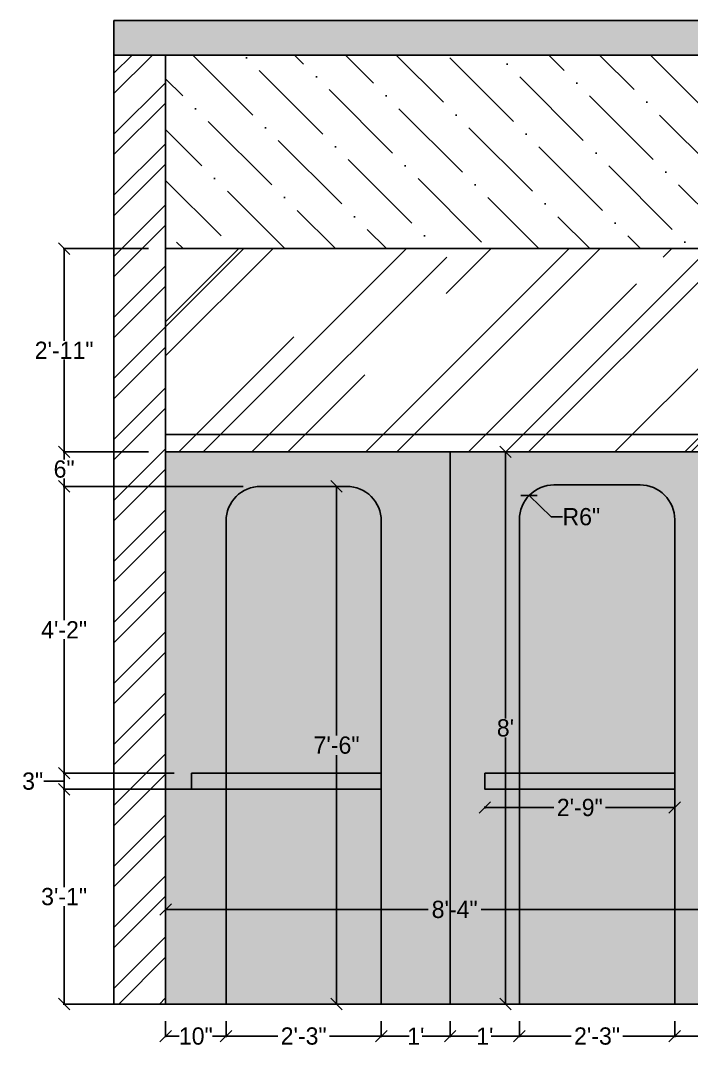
# Model space of a CAD drawing. Header units: inches. Extents: x 9636 to 21597, y -10243 to 557.
# Drawn here: x 18847.6 to 18964.2, y -3604.3 to -3425.8 of the extents above; entities that cross this region are included whole.
import ezdxf

# ---------------------------------------------------------------- set-up
doc = ezdxf.new("R2010")
doc.units = ezdxf.units.IN
doc.header["$MEASUREMENT"] = 0
doc.layers.add('IEL-HATCH-002', color=7, linetype='Continuous')
doc.styles.add('HEMI', font='stylu.ttf')
doc.styles.get("Standard").update_dxf_attribs({"font": 'arial.ttf'})
doc.dimstyles.get("Standard").update_dxf_attribs({"dimtxt": 0.18, "dimasz": 0.18, "dimexe": 0.18, "dimexo": 0.0625, "dimgap": 0.09, "dimtad": 0, "dimtih": 1, "dimtoh": 1, "dimdec": 0, "dimzin": 0, "dimdsep": 46, "dimlunit": 4, "dimtxsty": 'Standard', "dimcen": 0.09, "dimadec": 0, "dimazin": 0, "dimtfac": 1, "dimtdec": 0, "dimtofl": 0, "dimtmove": 0, "dimatfit": 3, "dimfxl": 1, "dimtolj": 1, "dimtzin": 0, "dimarcsym": 0})

# ---------------------------------------------------------------- blocks, each defined once
blk = doc.blocks.new('_Oblique')
at = {"color": 0, "linetype": 'ByBlock', "lineweight": -2}
blk.add_line((-0.5, -0.5), (0.5, 0.5), dxfattribs=at)
blk = doc.blocks.new('*D373')
at = {"color": 254, "lineweight": -2, "transparency": 16777216}
for p, q in [((18880.33, -3559.41), (18855.01, -3559.41)), ((18880.33, -3596.75), (18855.01, -3596.75))]:
    blk.add_line(p, q, dxfattribs=at)
at = {"color": 5, "lineweight": -2, "transparency": 16777216}
for p, q in [((18855.19, -3559.41), (18855.19, -3576.44)), ((18855.19, -3596.75), (18855.19, -3579.72))]:
    blk.add_line(p, q, dxfattribs=at)
at = {"layer": 'Defpoints', "color": 0, "transparency": 16777216}
for p in [(18855.19, -3559.41), (18883.33, -3559.41), (18883.33, -3596.75)]:
    blk.add_point(p, dxfattribs=at)
at = {"color": 5, "lineweight": -2, "transparency": 16777216, "xscale": 2, "yscale": 2, "zscale": 2}
for p, rotation in [((18855.19, -3559.41), 90), ((18855.19, -3596.75), 270)]:
    blk.add_blockref('_Oblique', p, dxfattribs=dict(at, rotation=rotation))
at = {"color": 5, "transparency": 16777216, "insert": (18855.19, -3578.08), "char_height": 3, "attachment_point": 5, "style": 'HEMI'}
blk.add_mtext('\\A1;3\'-1"', dxfattribs=at)
blk = doc.blocks.new('*D374')
at = {"color": 254, "lineweight": -2, "transparency": 16777216}
for p, q in [((18874.33, -3556.6), (18855.01, -3556.6)), ((18880.33, -3559.41), (18855.01, -3559.41))]:
    blk.add_line(p, q, dxfattribs=at)
at = {"color": 5, "lineweight": -2, "transparency": 16777216}
for p, q in [((18855.19, -3559.41), (18855.19, -3556.6)), ((18851.85, -3558.01), (18851.67, -3558.01)), ((18855.19, -3558.01), (18851.85, -3558.01))]:
    blk.add_line(p, q, dxfattribs=at)
at = {"layer": 'Defpoints', "color": 0, "transparency": 16777216}
for p in [(18855.19, -3556.6), (18877.33, -3556.6), (18883.33, -3559.41)]:
    blk.add_point(p, dxfattribs=at)
at = {"color": 5, "lineweight": -2, "transparency": 16777216, "xscale": 2, "yscale": 2, "zscale": 2}
for p, rotation in [((18855.19, -3556.6), 90), ((18855.19, -3559.41), 270)]:
    blk.add_blockref('_Oblique', p, dxfattribs=dict(at, rotation=rotation))
at = {"color": 5, "transparency": 16777216, "insert": (18849.72, -3558.01), "char_height": 3, "attachment_point": 5, "style": 'HEMI'}
blk.add_mtext('\\A1;3"', dxfattribs=at)
blk = doc.blocks.new('*D375')
at = {"color": 254, "lineweight": -2, "transparency": 16777216}
for p, q in [((18886.33, -3506.75), (18855.01, -3506.75)), ((18874.33, -3556.6), (18855.01, -3556.6))]:
    blk.add_line(p, q, dxfattribs=at)
at = {"color": 5, "lineweight": -2, "transparency": 16777216}
for p, q in [((18855.19, -3506.75), (18855.19, -3530.02)), ((18855.19, -3556.6), (18855.19, -3533.33))]:
    blk.add_line(p, q, dxfattribs=at)
at = {"layer": 'Defpoints', "color": 0, "transparency": 16777216}
for p in [(18855.19, -3506.75), (18889.33, -3506.75), (18877.33, -3556.6)]:
    blk.add_point(p, dxfattribs=at)
at = {"color": 5, "lineweight": -2, "transparency": 16777216, "xscale": 2, "yscale": 2, "zscale": 2}
for p, rotation in [((18855.19, -3506.75), 90), ((18855.19, -3556.6), 270)]:
    blk.add_blockref('_Oblique', p, dxfattribs=dict(at, rotation=rotation))
at = {"color": 5, "transparency": 16777216, "insert": (18855.19, -3531.68), "char_height": 3, "attachment_point": 5, "style": 'HEMI'}
blk.add_mtext('\\A1;4\'-2"', dxfattribs=at)
blk = doc.blocks.new('*D376')
at = {"color": 254, "lineweight": -2, "transparency": 16777216}
for p, q in [((18869.84, -3500.75), (18855.01, -3500.75)), ((18886.33, -3506.75), (18855.01, -3506.75))]:
    blk.add_line(p, q, dxfattribs=at)
at = {"color": 5, "lineweight": -2, "transparency": 16777216}
for p, q in [((18855.19, -3500.75), (18855.19, -3502.1)), ((18855.19, -3506.75), (18855.19, -3505.4))]:
    blk.add_line(p, q, dxfattribs=at)
at = {"layer": 'Defpoints', "color": 0, "transparency": 16777216}
for p in [(18855.19, -3500.75), (18872.84, -3500.75), (18889.33, -3506.75)]:
    blk.add_point(p, dxfattribs=at)
at = {"color": 5, "lineweight": -2, "transparency": 16777216, "xscale": 2, "yscale": 2, "zscale": 2}
for p, rotation in [((18855.19, -3500.75), 90), ((18855.19, -3506.75), 270)]:
    blk.add_blockref('_Oblique', p, dxfattribs=dict(at, rotation=rotation))
at = {"color": 5, "transparency": 16777216, "insert": (18855.19, -3503.75), "char_height": 3, "attachment_point": 5, "style": 'HEMI'}
blk.add_mtext('\\A1;6"', dxfattribs=at)
blk = doc.blocks.new('*D377')
at = {"color": 254, "lineweight": -2, "transparency": 16777216}
for p, q in [((18869.84, -3465.41), (18855.01, -3465.41)), ((18869.84, -3500.75), (18855.01, -3500.75))]:
    blk.add_line(p, q, dxfattribs=at)
at = {"color": 5, "lineweight": -2, "transparency": 16777216}
for p, q in [((18855.19, -3465.41), (18855.19, -3481.46)), ((18855.19, -3500.75), (18855.19, -3484.7))]:
    blk.add_line(p, q, dxfattribs=at)
at = {"layer": 'Defpoints', "color": 0, "transparency": 16777216}
for p in [(18855.19, -3465.41), (18872.84, -3465.41), (18872.84, -3500.75)]:
    blk.add_point(p, dxfattribs=at)
at = {"color": 5, "lineweight": -2, "transparency": 16777216, "xscale": 2, "yscale": 2, "zscale": 2}
for p, rotation in [((18855.19, -3465.41), 90), ((18855.19, -3500.75), 270)]:
    blk.add_blockref('_Oblique', p, dxfattribs=dict(at, rotation=rotation))
at = {"color": 5, "transparency": 16777216, "insert": (18855.19, -3483.08), "char_height": 3, "attachment_point": 5, "style": 'HEMI'}
blk.add_mtext('\\A1;2\'-11"', dxfattribs=at)
blk = doc.blocks.new('*D378')
at = {"color": 254, "lineweight": -2, "transparency": 16777216}
for p, q in [((18872.84, -3599.75), (18872.84, -3602.51)), ((18883.33, -3599.75), (18883.33, -3602.51))]:
    blk.add_line(p, q, dxfattribs=at)
at = {"color": 5, "lineweight": -2, "transparency": 16777216}
for p, q in [((18872.84, -3602.33), (18875.17, -3602.33)), ((18883.33, -3602.33), (18880.99, -3602.33))]:
    blk.add_line(p, q, dxfattribs=at)
at = {"layer": 'Defpoints', "color": 0, "transparency": 16777216}
for p in [(18872.84, -3596.75), (18883.33, -3596.75), (18883.33, -3602.33)]:
    blk.add_point(p, dxfattribs=at)
at = {"color": 5, "lineweight": -2, "transparency": 16777216, "xscale": 2, "yscale": 2, "zscale": 2, "rotation": 180}
blk.add_blockref('_Oblique', (18872.84, -3602.33), dxfattribs=at)
at = {"color": 5, "lineweight": -2, "transparency": 16777216, "xscale": 2, "yscale": 2, "zscale": 2}
blk.add_blockref('_Oblique', (18883.33, -3602.33), dxfattribs=at)
at = {"color": 5, "transparency": 16777216, "insert": (18878.08, -3602.33), "char_height": 3, "attachment_point": 5, "style": 'HEMI'}
blk.add_mtext('\\A1;10"', dxfattribs=at)
blk = doc.blocks.new('*D379')
at = {"color": 254, "lineweight": -2, "transparency": 16777216}
for p, q in [((18883.33, -3599.75), (18883.33, -3602.51)), ((18910.33, -3599.75), (18910.33, -3602.51))]:
    blk.add_line(p, q, dxfattribs=at)
at = {"color": 5, "lineweight": -2, "transparency": 16777216}
for p, q in [((18883.33, -3602.33), (18892.34, -3602.33)), ((18910.33, -3602.33), (18901.31, -3602.33))]:
    blk.add_line(p, q, dxfattribs=at)
at = {"layer": 'Defpoints', "color": 0, "transparency": 16777216}
for p in [(18883.33, -3596.75), (18910.33, -3596.75), (18910.33, -3602.33)]:
    blk.add_point(p, dxfattribs=at)
at = {"color": 5, "lineweight": -2, "transparency": 16777216, "xscale": 2, "yscale": 2, "zscale": 2, "rotation": 180}
blk.add_blockref('_Oblique', (18883.33, -3602.33), dxfattribs=at)
at = {"color": 5, "lineweight": -2, "transparency": 16777216, "xscale": 2, "yscale": 2, "zscale": 2}
blk.add_blockref('_Oblique', (18910.33, -3602.33), dxfattribs=at)
at = {"color": 5, "transparency": 16777216, "insert": (18896.83, -3602.33), "char_height": 3, "attachment_point": 5, "style": 'HEMI'}
blk.add_mtext('\\A1;2\'-3"', dxfattribs=at)
blk = doc.blocks.new('*D380')
at = {"color": 254, "lineweight": -2, "transparency": 16777216}
for p, q in [((18910.33, -3599.75), (18910.33, -3602.51)), ((18922.31, -3599.75), (18922.31, -3602.51))]:
    blk.add_line(p, q, dxfattribs=at)
at = {"color": 5, "lineweight": -2, "transparency": 16777216}
for p, q in [((18910.33, -3602.33), (18915.19, -3602.33)), ((18922.31, -3602.33), (18917.45, -3602.33))]:
    blk.add_line(p, q, dxfattribs=at)
at = {"layer": 'Defpoints', "color": 0, "transparency": 16777216}
for p in [(18910.33, -3596.75), (18922.31, -3596.75), (18922.31, -3602.33)]:
    blk.add_point(p, dxfattribs=at)
at = {"color": 5, "lineweight": -2, "transparency": 16777216, "xscale": 2, "yscale": 2, "zscale": 2, "rotation": 180}
blk.add_blockref('_Oblique', (18910.33, -3602.33), dxfattribs=at)
at = {"color": 5, "lineweight": -2, "transparency": 16777216, "xscale": 2, "yscale": 2, "zscale": 2}
blk.add_blockref('_Oblique', (18922.31, -3602.33), dxfattribs=at)
at = {"color": 5, "transparency": 16777216, "insert": (18916.32, -3602.33), "char_height": 3, "attachment_point": 5, "style": 'HEMI'}
blk.add_mtext("\\A1;1'", dxfattribs=at)
blk = doc.blocks.new('*D381')
at = {"color": 254, "lineweight": -2, "transparency": 16777216}
for p, q in [((18922.31, -3599.75), (18922.31, -3602.51)), ((18934.33, -3599.75), (18934.33, -3602.51))]:
    blk.add_line(p, q, dxfattribs=at)
at = {"color": 5, "lineweight": -2, "transparency": 16777216}
for p, q in [((18922.31, -3602.33), (18927.19, -3602.33)), ((18934.33, -3602.33), (18929.45, -3602.33))]:
    blk.add_line(p, q, dxfattribs=at)
at = {"layer": 'Defpoints', "color": 0, "transparency": 16777216}
for p in [(18922.31, -3596.75), (18934.33, -3596.75), (18934.33, -3602.33)]:
    blk.add_point(p, dxfattribs=at)
at = {"color": 5, "lineweight": -2, "transparency": 16777216, "xscale": 2, "yscale": 2, "zscale": 2, "rotation": 180}
blk.add_blockref('_Oblique', (18922.31, -3602.33), dxfattribs=at)
at = {"color": 5, "lineweight": -2, "transparency": 16777216, "xscale": 2, "yscale": 2, "zscale": 2}
blk.add_blockref('_Oblique', (18934.33, -3602.33), dxfattribs=at)
at = {"color": 5, "transparency": 16777216, "insert": (18928.32, -3602.33), "char_height": 3, "attachment_point": 5, "style": 'HEMI'}
blk.add_mtext("\\A1;1'", dxfattribs=at)
blk = doc.blocks.new('*D382')
at = {"color": 254, "lineweight": -2, "transparency": 16777216}
for p, q in [((18934.33, -3599.75), (18934.33, -3602.51)), ((18961.33, -3599.75), (18961.33, -3602.51))]:
    blk.add_line(p, q, dxfattribs=at)
at = {"color": 5, "lineweight": -2, "transparency": 16777216}
for p, q in [((18934.33, -3602.33), (18943.34, -3602.33)), ((18961.33, -3602.33), (18952.31, -3602.33))]:
    blk.add_line(p, q, dxfattribs=at)
at = {"layer": 'Defpoints', "color": 0, "transparency": 16777216}
for p in [(18934.33, -3596.75), (18961.33, -3596.75), (18961.33, -3602.33)]:
    blk.add_point(p, dxfattribs=at)
at = {"color": 5, "lineweight": -2, "transparency": 16777216, "xscale": 2, "yscale": 2, "zscale": 2, "rotation": 180}
blk.add_blockref('_Oblique', (18934.33, -3602.33), dxfattribs=at)
at = {"color": 5, "lineweight": -2, "transparency": 16777216, "xscale": 2, "yscale": 2, "zscale": 2}
blk.add_blockref('_Oblique', (18961.33, -3602.33), dxfattribs=at)
at = {"color": 5, "transparency": 16777216, "insert": (18947.83, -3602.33), "char_height": 3, "attachment_point": 5, "style": 'HEMI'}
blk.add_mtext('\\A1;2\'-3"', dxfattribs=at)
blk = doc.blocks.new('*D383')
at = {"color": 254, "lineweight": -2, "transparency": 16777216}
for p, q in [((18961.33, -3599.75), (18961.33, -3602.51)), ((18973.31, -3599.75), (18973.31, -3602.51))]:
    blk.add_line(p, q, dxfattribs=at)
at = {"color": 5, "lineweight": -2, "transparency": 16777216}
for p, q in [((18961.33, -3602.33), (18966.19, -3602.33)), ((18973.31, -3602.33), (18968.45, -3602.33))]:
    blk.add_line(p, q, dxfattribs=at)
at = {"layer": 'Defpoints', "color": 0, "transparency": 16777216}
for p in [(18961.33, -3596.75), (18973.31, -3596.75), (18973.31, -3602.33)]:
    blk.add_point(p, dxfattribs=at)
at = {"color": 5, "lineweight": -2, "transparency": 16777216, "xscale": 2, "yscale": 2, "zscale": 2, "rotation": 180}
blk.add_blockref('_Oblique', (18961.33, -3602.33), dxfattribs=at)
at = {"color": 5, "lineweight": -2, "transparency": 16777216, "xscale": 2, "yscale": 2, "zscale": 2}
blk.add_blockref('_Oblique', (18973.31, -3602.33), dxfattribs=at)
at = {"color": 5, "transparency": 16777216, "insert": (18967.32, -3602.33), "char_height": 3, "attachment_point": 5, "style": 'HEMI'}
blk.add_mtext("\\A1;1'", dxfattribs=at)
blk = doc.blocks.new('*D403')
at = {"color": 254, "lineweight": -2, "transparency": 16777216}
for p, q in [((18928.33, -3562.41), (18928.33, -3562.77)), ((18961.33, -3562.41), (18961.33, -3562.77))]:
    blk.add_line(p, q, dxfattribs=at)
at = {"color": 5, "lineweight": -2, "transparency": 16777216}
for p, q in [((18928.33, -3562.59), (18940.34, -3562.59)), ((18961.33, -3562.59), (18949.31, -3562.59))]:
    blk.add_line(p, q, dxfattribs=at)
at = {"layer": 'Defpoints', "color": 0, "transparency": 16777216}
for p in [(18928.33, -3559.41), (18961.33, -3559.41), (18961.33, -3562.59)]:
    blk.add_point(p, dxfattribs=at)
at = {"color": 5, "lineweight": -2, "transparency": 16777216, "xscale": 2, "yscale": 2, "zscale": 2, "rotation": 180}
blk.add_blockref('_Oblique', (18928.33, -3562.59), dxfattribs=at)
at = {"color": 5, "lineweight": -2, "transparency": 16777216, "xscale": 2, "yscale": 2, "zscale": 2}
blk.add_blockref('_Oblique', (18961.33, -3562.59), dxfattribs=at)
at = {"color": 5, "transparency": 16777216, "insert": (18944.83, -3562.59), "char_height": 3, "attachment_point": 5, "style": 'HEMI'}
blk.add_mtext('\\A1;2\'-9"', dxfattribs=at)
blk = doc.blocks.new('*D404')
at = {"color": 5, "lineweight": -2, "transparency": 16777216}
for p, q in [((18939.84, -3512.03), (18936.02, -3508.33)), ((18941.84, -3512.03), (18939.84, -3512.03))]:
    blk.add_line(p, q, dxfattribs=at)
at = {"layer": 'Defpoints', "color": 0, "transparency": 16777216}
for p in [(18936.02, -3508.33), (18940.33, -3512.5)]:
    blk.add_point(p, dxfattribs=at)
at = {"color": 5, "lineweight": -2, "transparency": 16777216, "xscale": 2, "yscale": 2, "zscale": 2, "rotation": 135.9335759875885}
blk.add_blockref('_Oblique', (18936.02, -3508.33), dxfattribs=at)
at = {"color": 5, "transparency": 16777216, "insert": (18945.1, -3512.03), "char_height": 3, "attachment_point": 5, "style": 'HEMI'}
blk.add_mtext('\\A1;R6"', dxfattribs=at)
blk = doc.blocks.new('*D410')
at = {"color": 254, "lineweight": -2, "transparency": 16777216}
for p, q in [((18899.83, -3506.75), (18902.73, -3506.75)), ((18899.83, -3596.75), (18902.73, -3596.75))]:
    blk.add_line(p, q, dxfattribs=at)
at = {"color": 5, "lineweight": -2, "transparency": 16777216}
for p, q in [((18902.55, -3506.75), (18902.55, -3550.05)), ((18902.55, -3596.75), (18902.55, -3553.45))]:
    blk.add_line(p, q, dxfattribs=at)
at = {"layer": 'Defpoints', "color": 0, "transparency": 16777216}
for p in [(18896.83, -3506.75), (18896.83, -3596.75), (18902.55, -3596.75)]:
    blk.add_point(p, dxfattribs=at)
at = {"color": 5, "lineweight": -2, "transparency": 16777216, "xscale": 2, "yscale": 2, "zscale": 2}
for p, rotation in [((18902.55, -3506.75), 90), ((18902.55, -3596.75), 270)]:
    blk.add_blockref('_Oblique', p, dxfattribs=dict(at, rotation=rotation))
at = {"color": 5, "transparency": 16777216, "insert": (18902.55, -3551.75), "char_height": 3, "attachment_point": 5, "style": 'HEMI'}
blk.add_mtext('\\A1;7\'-6"', dxfattribs=at)
blk = doc.blocks.new('*D518')
at = {"color": 254, "lineweight": -2, "transparency": 16777216}
for p, q in [((18872.84, -3593.75), (18872.84, -3580.13)), ((18973.31, -3593.75), (18973.31, -3580.13))]:
    blk.add_line(p, q, dxfattribs=at)
at = {"color": 5, "lineweight": -2, "transparency": 16777216}
for p, q in [((18872.84, -3580.31), (18918.46, -3580.31)), ((18973.31, -3580.31), (18927.69, -3580.31))]:
    blk.add_line(p, q, dxfattribs=at)
at = {"layer": 'Defpoints', "color": 0, "transparency": 16777216}
for p in [(18973.31, -3580.31), (18872.84, -3596.75), (18973.31, -3596.75)]:
    blk.add_point(p, dxfattribs=at)
at = {"color": 5, "lineweight": -2, "transparency": 16777216, "xscale": 2, "yscale": 2, "zscale": 2, "rotation": 180}
blk.add_blockref('_Oblique', (18872.84, -3580.31), dxfattribs=at)
at = {"color": 5, "lineweight": -2, "transparency": 16777216, "xscale": 2, "yscale": 2, "zscale": 2}
blk.add_blockref('_Oblique', (18973.31, -3580.31), dxfattribs=at)
at = {"color": 5, "transparency": 16777216, "insert": (18923.08, -3580.31), "char_height": 3, "attachment_point": 5, "style": 'HEMI'}
blk.add_mtext('\\A1;8\'-4"', dxfattribs=at)
blk = doc.blocks.new('*D519')
at = {"color": 254, "lineweight": -2, "transparency": 16777216}
for p, q in [((18925.31, -3500.75), (18932.09, -3500.75)), ((18925.31, -3596.75), (18932.09, -3596.75))]:
    blk.add_line(p, q, dxfattribs=at)
at = {"color": 5, "lineweight": -2, "transparency": 16777216}
for p, q in [((18931.91, -3500.75), (18931.91, -3547.11)), ((18931.91, -3596.75), (18931.91, -3550.39))]:
    blk.add_line(p, q, dxfattribs=at)
at = {"layer": 'Defpoints', "color": 0, "transparency": 16777216}
for p in [(18922.31, -3500.75), (18931.91, -3500.75), (18922.31, -3596.75)]:
    blk.add_point(p, dxfattribs=at)
at = {"color": 5, "lineweight": -2, "transparency": 16777216, "xscale": 2, "yscale": 2, "zscale": 2}
for p, rotation in [((18931.91, -3500.75), 90), ((18931.91, -3596.75), 270)]:
    blk.add_blockref('_Oblique', p, dxfattribs=dict(at, rotation=rotation))
at = {"color": 5, "transparency": 16777216, "insert": (18931.91, -3548.75), "char_height": 3, "attachment_point": 5, "style": 'HEMI'}
blk.add_mtext("\\A1;8'", dxfattribs=at)

msp = doc.modelspace()

# ---------------------------------------------------------------- hatches: boundary and pattern name
at = {"layer": 'IEL-HATCH-002', "true_color": 0x939598, "transparency": 33554687}
h = msp.add_hatch(dxfattribs=at)
h.set_pattern_fill('AR-CONC', color=252)
h.set_pattern_definition([(50, (-741.9677, 1683.233), (7.1726018, -0.6275213), [0.75, -8.25]), (355, (-741.968, 1683.233), (-1.3875133, 7.5219213), [0.6, -6.6]), (100.451444, (-741.37, 1683.1805), (5.7850885, 6.8944), [0.637402, -7.011421]), (46.1842, (-741.968, 1685.233), (10.6724133, -1.6551928), [1.125, -12.375]), (96.635635, (-741.078, 1685.095), (9.3466195, 9.741186), [0.9561034, -10.5171376]), (351.184164, (-741.968, 1685.233), (9.3466195, 9.741186), [0.9, -9.9]), (21, (-740.9677, 1684.733), (5.9690705, -4.0261889), [0.75, -8.25]), (326, (-740.968, 1684.733), (2.4331533, 7.2515005), [0.6, -6.6]), (71.451445, (-740.47, 1684.397), (8.4022238, 3.2253115), [0.637402, -7.011421]), (37.5, (-741.9677, 1683.2328), (0.12159855, 3.32893854), [0, -6.52, 0, -6.7, 0, -6.625]), (7.5, (-741.9677, 1683.2328), (2.6306954, 3.9441171), [0, -3.82, 0, -6.37, 0, -2.525]), (327.5, (-744.1977, 1683.2328), (5.33822436, -0.22554872), [0, -2.5, 0, -7.8, 0, -10.35]), (317.5, (-745.1977, 1683.233), (5.8318617, 1.0010498), [0, -3.25, 0, -5.18, 0, -7.35])])
h.paths.add_polyline_path([(19299.81, -3425.75), (18863.86, -3425.75), (18863.86, -3431.75), (19299.81, -3431.75)])
at = {"layer": 'IEL-HATCH-002', "true_color": 0xf27172, "transparency": 33554687}
h = msp.add_hatch(dxfattribs=at)
h.set_pattern_fill('ANSI32', color=11, scale=20)
h.set_pattern_definition([(45, (-741.968, 1683.233), (-5.3033009, 5.3033009), []), (45, (-738.432, 1683.233), (-5.3033009, 5.3033009), [])])
h.paths.add_polyline_path([(18863.86, -3596.75), (18872.84, -3596.75), (18872.84, -3431.75), (18863.86, -3431.75)])
h.paths.add_polyline_path([(19290.83, -3596.75), (19299.81, -3596.75), (19299.81, -3431.75), (19290.83, -3431.75)])
at = {"layer": 'IEL-HATCH-002', "true_color": 0xd7ebd2, "transparency": 33554687}
h = msp.add_hatch(dxfattribs=at)
h.set_pattern_fill('ANSI36', color=254, scale=50, angle=-90)
h.set_pattern_definition([(315, (-741.9677, 1683.233), (12.1533978, -3.314563), [15.625, -3.125, 0, -3.125])])
h.paths.add_polyline_path([(19033.75, -3465.36), (19033.75, -3431.75), (18872.84, -3431.75), (18872.84, -3465.41)])
h.paths.add_polyline_path([(19290.83, -3465.41), (19290.83, -3431.75), (19042.86, -3431.75), (19042.86, -3465.41)])
at = {"layer": 'IEL-HATCH-002', "true_color": 0x785745, "transparency": 33554687}
h = msp.add_hatch(dxfattribs=at)
h.set_pattern_fill('AR-RROOF', color=27, scale=20, angle=45)
h.set_pattern_definition([(45, (-741.968, 1683.233), (16.970563, 45.254834), [300, -40, 100, -20]), (45, (-730.23, 1709.113), (-32.951176, 4.666905), [60, -6.6, 120, -15]), (45, (-746.917, 1702.325), (64.063874, 83.014336), [160, -28, 80, -20])])
h.paths.add_polyline_path([(19033.75, -3465.36), (18872.84, -3465.41), (18872.84, -3500.75), (19033.75, -3500.75)])
h.paths.add_polyline_path([(19102.96, -3465.67), (19042.86, -3465.41), (19042.86, -3500.75), (19102.96, -3500.75)])
at = {"layer": 'IEL-HATCH-002', "true_color": 0xb1d4a5, "transparency": 33554687}
h = msp.add_hatch(color=9, dxfattribs=at)
h.dxf.hatch_style = 1
edge = h.paths.add_edge_path()
edge.add_line((18922.31, -3500.75), (18872.84, -3500.75))
edge.add_line((18872.84, -3500.75), (18872.84, -3596.75))
edge.add_line((18872.84, -3596.75), (18883.33, -3596.75))
edge.add_line((18883.33, -3596.75), (18883.33, -3559.41))
edge.add_line((18883.33, -3559.41), (18877.33, -3559.41))
edge.add_line((18877.33, -3559.41), (18877.33, -3557.6))
edge.add_line((18877.33, -3557.6), (18883.33, -3557.6))
edge.add_line((18883.33, -3557.6), (18883.33, -3512.75))
edge.add_arc((18889.33, -3512.75), 6, 90, 180, ccw=False)
edge.add_line((18889.33, -3506.75), (18904.33, -3506.75))
edge.add_arc((18904.33, -3512.75), 6, 0, 90, ccw=False)
edge.add_line((18910.33, -3512.75), (18910.33, -3596.75))
edge.add_line((18910.33, -3596.75), (18922.31, -3596.75))
edge.add_line((18922.31, -3596.75), (18922.31, -3500.75))
edge = h.paths.add_edge_path()
edge.add_arc((18940.33, -3512.5), 6, 90, 180, ccw=False)
edge.add_line((18940.33, -3506.5), (18955.33, -3506.5))
edge.add_arc((18955.33, -3512.5), 6, 0, 90, ccw=False)
edge.add_line((18961.33, -3512.5), (18961.33, -3596.75))
edge.add_line((18961.33, -3596.75), (18973.31, -3596.75))
edge.add_line((18973.31, -3596.75), (18973.31, -3500.75))
edge.add_line((18973.31, -3500.75), (18922.31, -3500.75))
edge.add_line((18922.31, -3500.75), (18922.31, -3596.75))
edge.add_line((18922.31, -3596.75), (18934.33, -3596.75))
edge.add_line((18934.33, -3596.75), (18934.33, -3559.41))
edge.add_line((18934.33, -3559.41), (18928.33, -3559.41))
edge.add_line((18928.33, -3559.41), (18928.33, -3557.6))
edge.add_line((18928.33, -3557.6), (18934.33, -3557.6))
edge.add_line((18934.33, -3557.6), (18934.33, -3512.5))
edge = h.paths.add_edge_path()
edge.add_line((19033.75, -3500.75), (18973.31, -3500.75))
edge.add_line((18973.31, -3500.75), (18973.31, -3596.75))
edge.add_line((18973.31, -3596.75), (18978.09, -3596.75))
edge.add_line((18978.09, -3596.75), (18978.09, -3512.5))
edge.add_arc((18984.09, -3512.5), 6, 90, 180, ccw=False)
edge.add_line((18984.09, -3506.5), (19025.19, -3506.5))
edge.add_arc((19025.19, -3512.5), 6, 0, 90, ccw=False)
edge.add_line((19031.19, -3512.5), (19031.19, -3596.75))
edge.add_line((19031.19, -3596.75), (19033.75, -3596.75))
edge.add_line((19033.75, -3596.75), (19033.75, -3500.75))
edge = h.paths.add_edge_path()
edge.add_line((19102.96, -3497.75), (19042.86, -3497.75))
edge.add_line((19042.86, -3497.75), (19042.86, -3596.75))
edge.add_line((19042.86, -3596.75), (19046.14, -3596.75))
edge.add_line((19046.14, -3596.75), (19046.14, -3512.5))
edge.add_arc((19052.14, -3512.5), 6, 90, 180, ccw=False)
edge.add_line((19052.14, -3506.5), (19094.23, -3506.5))
edge.add_arc((19094.23, -3512.5), 6, 0, 90, ccw=False)
edge.add_line((19100.23, -3512.5), (19100.23, -3596.75))
edge.add_line((19100.23, -3596.75), (19102.96, -3596.75))
edge.add_line((19102.96, -3596.75), (19102.96, -3497.75))
at = {"layer": 'IEL-HATCH-002', "true_color": 0xf6f1ef, "transparency": 33554687}
h = msp.add_hatch(color=7, dxfattribs=at)
h.dxf.hatch_style = 1
h.paths.add_polyline_path([(18910.33, -3512.75, 0.414214), (18904.33, -3506.75), (18889.33, -3506.75, 0.414214), (18883.33, -3512.75), (18883.33, -3557.6), (18910.33, -3557.6)])
h.paths.add_polyline_path([(18910.33, -3559.41), (18883.33, -3559.41), (18883.33, -3596.75), (18910.33, -3596.75)])
h.paths.add_polyline_path([(18961.33, -3559.41), (18934.33, -3559.41), (18934.33, -3596.75), (18961.33, -3596.75)])
h.paths.add_polyline_path([(18961.33, -3512.5, 0.414214), (18955.33, -3506.5), (18940.33, -3506.5, 0.414214), (18934.33, -3512.5), (18934.33, -3557.6), (18961.33, -3557.6)])
h.paths.add_polyline_path([(19025.19, -3506.5), (18984.09, -3506.5, 0.414214), (18978.09, -3512.5), (18978.09, -3521.04), (19031.19, -3521.04), (19031.19, -3512.5, 0.414214)])
h.paths.add_polyline_path([(19031.19, -3522.04), (18978.09, -3522.04), (18978.09, -3536.08), (19031.19, -3536.08)])
h.paths.add_polyline_path([(19031.19, -3537.08), (18978.09, -3537.08), (18978.09, -3551.12), (19031.19, -3551.12)])
h.paths.add_polyline_path([(19031.19, -3552.12), (18978.09, -3552.12), (18978.09, -3566.17), (19031.19, -3566.17)])
h.paths.add_polyline_path([(19031.19, -3567.17), (18978.09, -3567.17), (18978.09, -3581.21), (19031.19, -3581.21)])
h.paths.add_polyline_path([(19031.19, -3582.21), (18978.09, -3582.21), (18978.09, -3596.75), (19031.19, -3596.75)])
h.paths.add_polyline_path([(19100.23, -3512.5, 0.414214), (19094.23, -3506.5), (19052.14, -3506.5, 0.414214), (19046.14, -3512.5), (19046.14, -3596.75), (19100.23, -3596.75)])
at = {"layer": 'IEL-HATCH-002', "true_color": 0xaf8974, "transparency": 33554687}
h = msp.add_hatch(color=23, dxfattribs=at)
h.dxf.hatch_style = 1
h.paths.add_polyline_path([(18883.33, -3556.6), (18877.33, -3556.6), (18877.33, -3559.41), (18883.33, -3559.41)])
h.paths.add_polyline_path([(18910.33, -3556.6), (18883.33, -3556.6), (18883.33, -3559.41), (18910.33, -3559.41)])
h.paths.add_polyline_path([(18934.33, -3556.6), (18928.33, -3556.6), (18928.33, -3559.41), (18934.33, -3559.41)])
h.paths.add_polyline_path([(18961.33, -3556.6), (18934.33, -3556.6), (18934.33, -3559.41), (18961.33, -3559.41)])

# ---------------------------------------------------------------- linework, layer by layer
at = {"color": 18, "true_color": 0x000000}
for p, q in [((18863.86, -3596.75), (18863.86, -3425.75)), ((19299.81, -3425.75), (18863.86, -3425.75)), ((19299.81, -3431.75), (18863.86, -3431.75)), ((18872.84, -3596.75), (18872.84, -3431.75)), ((19033.75, -3465.36), (18872.84, -3465.41)), ((19033.75, -3497.75), (18872.84, -3497.75)), ((19033.75, -3500.75), (18872.84, -3500.75)), ((18922.31, -3500.75), (18922.31, -3596.75)), ((19299.81, -3596.75), (18863.86, -3596.75))]:
    msp.add_line(p, q, dxfattribs=at)
for points in [[(18961.33, -3596.75), (18961.33, -3512.5, 0.414214), (18955.33, -3506.5), (18940.33, -3506.5, 0.414214), (18934.33, -3512.5), (18934.33, -3596.75)], [(18910.33, -3596.75), (18910.33, -3512.75, 0.414214), (18904.33, -3506.75), (18889.33, -3506.75, 0.414214), (18883.33, -3512.75), (18883.33, -3596.75)]]:
    msp.add_lwpolyline(points, format="xyb", dxfattribs=at)
for points in [[(18877.33, -3556.6), (18910.33, -3556.6), (18910.33, -3559.41), (18877.33, -3559.41)], [(18928.33, -3556.6), (18961.33, -3556.6), (18961.33, -3559.41), (18928.33, -3559.41)]]:
    msp.add_lwpolyline(points, close=True, dxfattribs=at)

# ---------------------------------------------------------------- dimensions: what is measured, and where the dimension line sits
for base, p1, p2, override, picture, middle in [((18855.19, -3465.41), (18872.84, -3500.75), (18872.84, -3465.41), {"dimtxt": 3, "dimasz": 2, "dimexo": 3, "dimtxsty": 'HEMI', "dimblk": 'Oblique', "dimcen": 0, "dimclrd": 5, "dimclre": 254, "dimclrt": 5, "dimtmove": 1, "dimldrblk": 'Oblique', "dimfxl": 0.03937, "dimarcsym": 1}, '*D377', (18855.19, -3483.08)), ((18855.19, -3500.75), (18889.33, -3506.75), (18872.84, -3500.75), {"dimtxt": 3, "dimasz": 2, "dimexo": 3, "dimtxsty": 'HEMI', "dimblk": 'Oblique', "dimcen": 0, "dimclrd": 5, "dimclre": 254, "dimclrt": 5, "dimtmove": 1, "dimldrblk": 'Oblique', "dimfxl": 0.03937, "dimarcsym": 1}, '*D376', (18855.19, -3503.75)), ((18931.91, -3500.75), (18922.31, -3596.75), (18922.31, -3500.75), {"dimtxt": 3, "dimasz": 2, "dimexo": 3, "dimtxsty": 'HEMI', "dimblk": 'Oblique', "dimcen": 0, "dimclrd": 5, "dimclre": 254, "dimclrt": 5, "dimldrblk": 'Oblique', "dimfxl": 0.03937, "dimarcsym": 1}, '*D519', (18931.91, -3548.75)), ((18855.19, -3506.75), (18877.33, -3556.6), (18889.33, -3506.75), {"dimtxt": 3, "dimasz": 2, "dimexo": 3, "dimtxsty": 'HEMI', "dimblk": 'Oblique', "dimcen": 0, "dimclrd": 5, "dimclre": 254, "dimclrt": 5, "dimtmove": 1, "dimldrblk": 'Oblique', "dimfxl": 0.03937, "dimarcsym": 1}, '*D375', (18855.19, -3531.68)), ((18902.55, -3596.75), (18896.83, -3506.75), (18896.83, -3596.75), {"dimtxt": 3, "dimasz": 2, "dimexo": 3, "dimtxsty": 'HEMI', "dimblk": 'Oblique', "dimcen": 0, "dimclrd": 5, "dimclre": 254, "dimclrt": 5, "dimldrblk": 'Oblique', "dimfxl": 0.03937, "dimarcsym": 1}, '*D410', (18902.55, -3551.75)), ((18855.19, -3556.6), (18883.33, -3559.41), (18877.33, -3556.6), {"dimtxt": 3, "dimasz": 2, "dimexo": 3, "dimtxsty": 'HEMI', "dimblk": 'Oblique', "dimcen": 0, "dimclrd": 5, "dimclre": 254, "dimclrt": 5, "dimtmove": 1, "dimldrblk": 'Oblique', "dimfxl": 0.03937, "dimarcsym": 1}, '*D374', (18851.58, -3558.01)), ((18855.19, -3559.41), (18883.33, -3596.75), (18883.33, -3559.41), {"dimtxt": 3, "dimasz": 2, "dimexo": 3, "dimtxsty": 'HEMI', "dimblk": 'Oblique', "dimcen": 0, "dimclrd": 5, "dimclre": 254, "dimclrt": 5, "dimldrblk": 'Oblique', "dimfxl": 0.03937, "dimarcsym": 1}, '*D373', (18855.19, -3578.08))]:
    dim = msp.add_linear_dim(base=base, p1=p1, p2=p2, angle=90, dimstyle='Standard', override=override, dxfattribs=at)
    dim.commit()
    dim.dimension.update_dxf_attribs({"geometry": picture, "text_midpoint": middle})
dim = msp.add_radius_dim(center=(18940.33, -3512.5), mpoint=(18936.02, -3508.33), dimstyle='Standard', override={"dimtxt": 3, "dimasz": 2, "dimexo": 3, "dimtxsty": 'HEMI', "dimblk": 'Oblique', "dimcen": 0, "dimclrd": 5, "dimclre": 254, "dimclrt": 5, "dimldrblk": 'Oblique', "dimfxl": 0.03937, "dimarcsym": 1}, dxfattribs=at)
dim.commit()
dim.dimension.update_dxf_attribs({"geometry": '*D404', "text_midpoint": (18945.1, -3512.03), "dimtype": 164})
for base, p1, p2, override, picture, middle in [((18961.33, -3562.59), (18928.33, -3559.41), (18961.33, -3559.41), {"dimtxt": 3, "dimasz": 2, "dimexo": 3, "dimtxsty": 'HEMI', "dimblk": 'Oblique', "dimcen": 0, "dimclrd": 5, "dimclre": 254, "dimclrt": 5, "dimldrblk": 'Oblique', "dimfxl": 0.03937, "dimarcsym": 1}, '*D403', (18944.83, -3562.59)), ((18973.31, -3580.31), (18872.84, -3596.75), (18973.31, -3596.75), {"dimtxt": 3, "dimasz": 2, "dimexo": 3, "dimtxsty": 'HEMI', "dimblk": 'Oblique', "dimcen": 0, "dimclrd": 5, "dimclre": 254, "dimclrt": 5, "dimldrblk": 'Oblique', "dimfxl": 0.03937, "dimarcsym": 1}, '*D518', (18923.08, -3580.31)), ((18883.33, -3602.33), (18872.84, -3596.75), (18883.33, -3596.75), {"dimtxt": 3, "dimasz": 2, "dimexo": 3, "dimtxsty": 'HEMI', "dimblk": 'Oblique', "dimcen": 0, "dimclrd": 5, "dimclre": 254, "dimclrt": 5, "dimldrblk": 'Oblique', "dimfxl": 0.03937, "dimarcsym": 1}, '*D378', (18878.08, -3602.33)), ((18910.33, -3602.33), (18883.33, -3596.75), (18910.33, -3596.75), {"dimtxt": 3, "dimasz": 2, "dimexo": 3, "dimtxsty": 'HEMI', "dimblk": 'Oblique', "dimcen": 0, "dimclrd": 5, "dimclre": 254, "dimclrt": 5, "dimtmove": 1, "dimldrblk": 'Oblique', "dimfxl": 0.03937, "dimarcsym": 1}, '*D379', (18896.83, -3602.33)), ((18922.31, -3602.33), (18910.33, -3596.75), (18922.31, -3596.75), {"dimtxt": 3, "dimasz": 2, "dimexo": 3, "dimtxsty": 'HEMI', "dimblk": 'Oblique', "dimcen": 0, "dimclrd": 5, "dimclre": 254, "dimclrt": 5, "dimtmove": 1, "dimldrblk": 'Oblique', "dimfxl": 0.03937, "dimarcsym": 1}, '*D380', (18916.32, -3602.33)), ((18934.33, -3602.33), (18922.31, -3596.75), (18934.33, -3596.75), {"dimtxt": 3, "dimasz": 2, "dimexo": 3, "dimtxsty": 'HEMI', "dimblk": 'Oblique', "dimcen": 0, "dimclrd": 5, "dimclre": 254, "dimclrt": 5, "dimtmove": 1, "dimldrblk": 'Oblique', "dimfxl": 0.03937, "dimarcsym": 1}, '*D381', (18928.32, -3602.33)), ((18961.33, -3602.33), (18934.33, -3596.75), (18961.33, -3596.75), {"dimtxt": 3, "dimasz": 2, "dimexo": 3, "dimtxsty": 'HEMI', "dimblk": 'Oblique', "dimcen": 0, "dimclrd": 5, "dimclre": 254, "dimclrt": 5, "dimtmove": 1, "dimldrblk": 'Oblique', "dimfxl": 0.03937, "dimarcsym": 1}, '*D382', (18947.83, -3602.33)), ((18973.31, -3602.33), (18961.33, -3596.75), (18973.31, -3596.75), {"dimtxt": 3, "dimasz": 2, "dimexo": 3, "dimtxsty": 'HEMI', "dimblk": 'Oblique', "dimcen": 0, "dimclrd": 5, "dimclre": 254, "dimclrt": 5, "dimtmove": 1, "dimldrblk": 'Oblique', "dimfxl": 0.03937, "dimarcsym": 1}, '*D383', (18967.32, -3602.33))]:
    dim = msp.add_linear_dim(base=base, p1=p1, p2=p2, dimstyle='Standard', override=override, dxfattribs=at)
    dim.commit()
    dim.dimension.update_dxf_attribs({"geometry": picture, "text_midpoint": middle})

doc.saveas('drawing.dxf')
